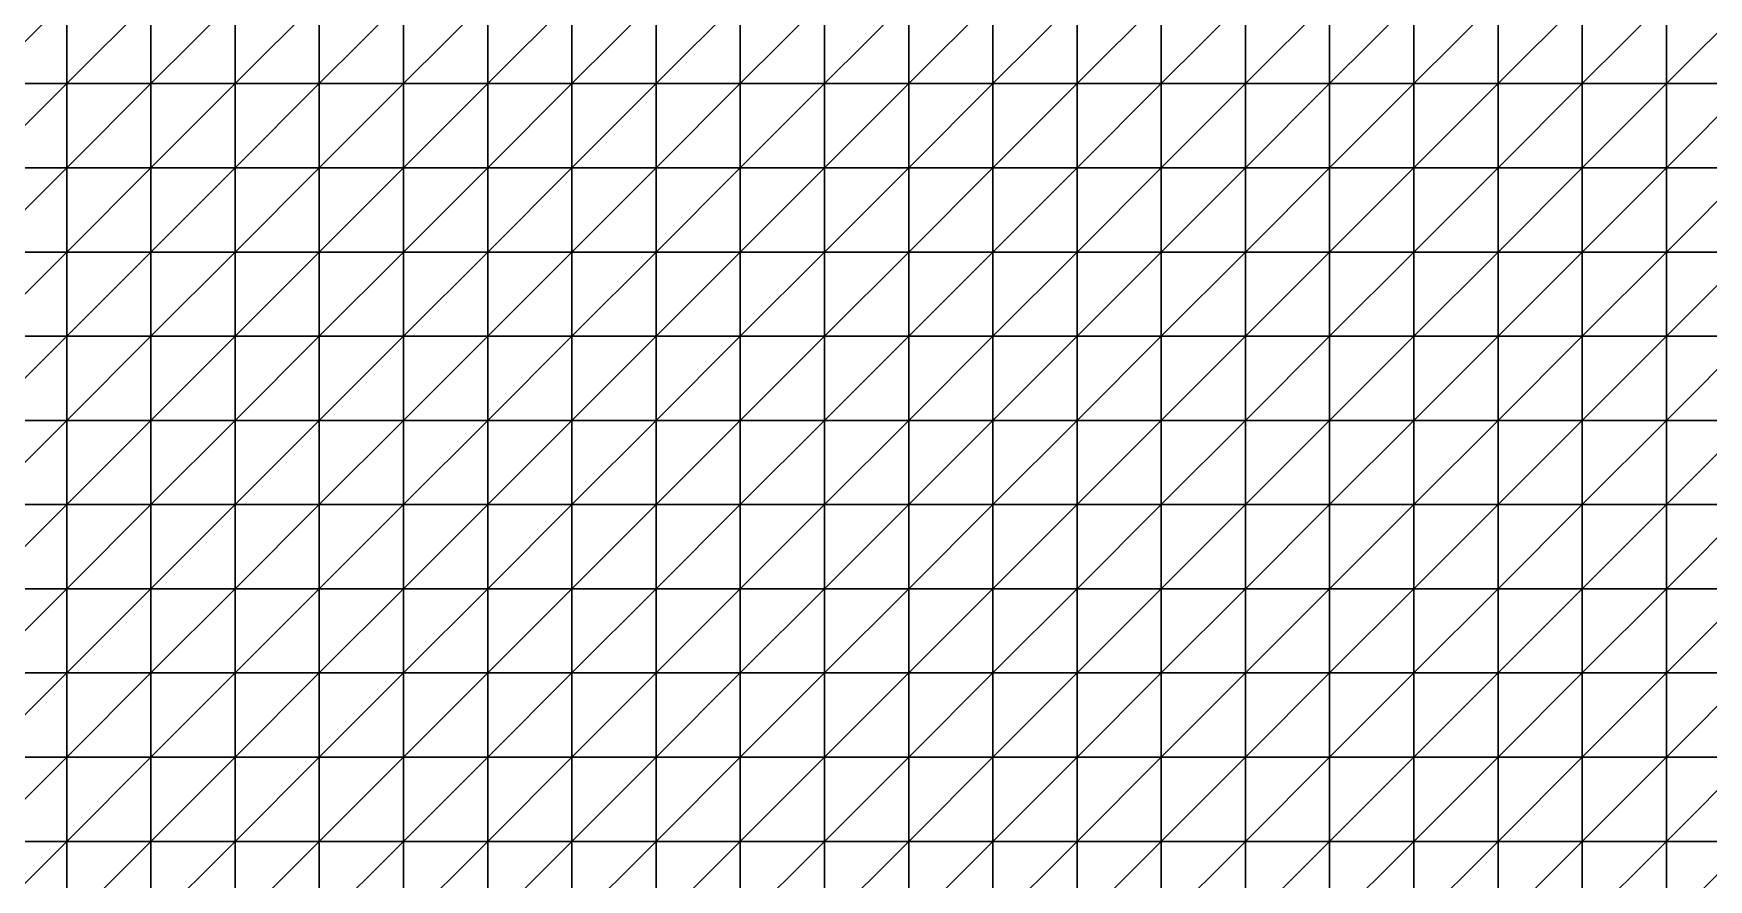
# Model space of a CAD drawing. Header units: metres. Extents: x 351000 to 353000, y 7455000 to 7457000.
# Drawn here: x 351490.1 to 351987.5, y 7456238.7 to 7456489.9 of the extents above; entities that cross this region are included whole.
import ezdxf

# ---------------------------------------------------------------- set-up
doc = ezdxf.new("R2010")
doc.units = ezdxf.units.M

msp = doc.modelspace()

# ---------------------------------------------------------------- linework, layer by layer
at = {"layer": 'BASE_OF_LEACHED_CAP_BOLC'}
for points in [[(351475, 7456475, 1206.34), (351500, 7456475, 1208.2), (351500, 7456500, 1207.63)], [(351475, 7456475, 1206.34), (351500, 7456500, 1207.63), (351475, 7456500, 1205.74)], [(351500, 7456475, 1208.2), (351525, 7456475, 1211.54), (351525, 7456500, 1210.84)], [(351500, 7456475, 1208.2), (351525, 7456500, 1210.84), (351500, 7456500, 1207.63)], [(351525, 7456475, 1211.54), (351550, 7456475, 1216.3), (351550, 7456500, 1215.37)], [(351525, 7456475, 1211.54), (351550, 7456500, 1215.37), (351525, 7456500, 1210.84)], [(351550, 7456475, 1216.3), (351575, 7456475, 1222.11), (351575, 7456500, 1220.93)], [(351550, 7456475, 1216.3), (351575, 7456500, 1220.93), (351550, 7456500, 1215.37)], [(351575, 7456475, 1222.11), (351600, 7456475, 1228.42), (351600, 7456500, 1227.02)], [(351575, 7456475, 1222.11), (351600, 7456500, 1227.02), (351575, 7456500, 1220.93)], [(351600, 7456475, 1228.42), (351625, 7456475, 1234.57), (351625, 7456500, 1233.08)], [(351600, 7456475, 1228.42), (351625, 7456500, 1233.08), (351600, 7456500, 1227.02)], [(351625, 7456475, 1234.57), (351650, 7456475, 1240.04), (351650, 7456500, 1238.59)], [(351625, 7456475, 1234.57), (351650, 7456500, 1238.59), (351625, 7456500, 1233.08)], [(351650, 7456475, 1240.04), (351675, 7456475, 1244.47), (351675, 7456500, 1243.2)], [(351650, 7456475, 1240.04), (351675, 7456500, 1243.2), (351650, 7456500, 1238.59)], [(351675, 7456475, 1244.47), (351700, 7456475, 1247.7), (351700, 7456500, 1246.73)], [(351675, 7456475, 1244.47), (351700, 7456500, 1246.73), (351675, 7456500, 1243.2)], [(351700, 7456475, 1247.7), (351725, 7456475, 1249.68), (351725, 7456500, 1249.12)], [(351700, 7456475, 1247.7), (351725, 7456500, 1249.12), (351700, 7456500, 1246.73)], [(351725, 7456475, 1249.68), (351750, 7456475, 1250.46), (351750, 7456500, 1250.43)], [(351725, 7456475, 1249.68), (351750, 7456500, 1250.43), (351725, 7456500, 1249.12)], [(351750, 7456475, 1250.46), (351775, 7456475, 1250.26), (351775, 7456500, 1250.81)], [(351750, 7456475, 1250.46), (351775, 7456500, 1250.81), (351750, 7456500, 1250.43)], [(351775, 7456475, 1250.26), (351800, 7456475, 1249.28), (351800, 7456500, 1250.45)], [(351775, 7456475, 1250.26), (351800, 7456500, 1250.45), (351775, 7456500, 1250.81)], [(351800, 7456475, 1249.28), (351825, 7456475, 1247.76), (351825, 7456500, 1249.53)], [(351800, 7456475, 1249.28), (351825, 7456500, 1249.53), (351800, 7456500, 1250.45)], [(351825, 7456475, 1247.76), (351850, 7456475, 1245.9), (351850, 7456500, 1248.23)], [(351825, 7456475, 1247.76), (351850, 7456500, 1248.23), (351825, 7456500, 1249.53)], [(351850, 7456475, 1245.9), (351875, 7456475, 1243.94), (351875, 7456500, 1246.74)], [(351850, 7456475, 1245.9), (351875, 7456500, 1246.74), (351850, 7456500, 1248.23)], [(351875, 7456475, 1243.94), (351900, 7456475, 1242.13), (351900, 7456500, 1245.29)], [(351875, 7456475, 1243.94), (351900, 7456500, 1245.29), (351875, 7456500, 1246.74)], [(351900, 7456475, 1242.13), (351925, 7456475, 1240.69), (351925, 7456500, 1244.05)], [(351900, 7456475, 1242.13), (351925, 7456500, 1244.05), (351900, 7456500, 1245.29)], [(351925, 7456475, 1240.69), (351950, 7456475, 1239.68), (351950, 7456500, 1243.13)], [(351925, 7456475, 1240.69), (351950, 7456500, 1243.13), (351925, 7456500, 1244.05)], [(351950, 7456475, 1239.68), (351975, 7456475, 1239), (351975, 7456500, 1242.46)], [(351950, 7456475, 1239.68), (351975, 7456500, 1242.46), (351950, 7456500, 1243.13)], [(351975, 7456475, 1239), (352000, 7456475, 1238.47), (352000, 7456500, 1241.88)], [(351975, 7456475, 1239), (352000, 7456500, 1241.88), (351975, 7456500, 1242.46)], [(351475, 7456450, 1206.77), (351500, 7456450, 1208.47), (351500, 7456475, 1208.2)], [(351475, 7456450, 1206.77), (351500, 7456475, 1208.2), (351475, 7456475, 1206.34)], [(351500, 7456450, 1208.47), (351525, 7456450, 1211.73), (351525, 7456475, 1211.54)], [(351500, 7456450, 1208.47), (351525, 7456475, 1211.54), (351500, 7456475, 1208.2)], [(351525, 7456450, 1211.73), (351550, 7456450, 1216.44), (351550, 7456475, 1216.3)], [(351525, 7456450, 1211.73), (351550, 7456475, 1216.3), (351525, 7456475, 1211.54)], [(351550, 7456450, 1216.44), (351575, 7456450, 1222.18), (351575, 7456475, 1222.11)], [(351550, 7456450, 1216.44), (351575, 7456475, 1222.11), (351550, 7456475, 1216.3)], [(351575, 7456450, 1222.18), (351600, 7456450, 1228.3), (351600, 7456475, 1228.42)], [(351575, 7456450, 1222.18), (351600, 7456475, 1228.42), (351575, 7456475, 1222.11)], [(351600, 7456450, 1228.3), (351625, 7456450, 1234.15), (351625, 7456475, 1234.57)], [(351600, 7456450, 1228.3), (351625, 7456475, 1234.57), (351600, 7456475, 1228.42)], [(351625, 7456450, 1234.15), (351650, 7456450, 1239.21), (351650, 7456475, 1240.04)], [(351625, 7456450, 1234.15), (351650, 7456475, 1240.04), (351625, 7456475, 1234.57)], [(351650, 7456450, 1239.21), (351675, 7456450, 1243.19), (351675, 7456475, 1244.47)], [(351650, 7456450, 1239.21), (351675, 7456475, 1244.47), (351650, 7456475, 1240.04)], [(351675, 7456450, 1243.19), (351700, 7456450, 1245.94), (351700, 7456475, 1247.7)], [(351675, 7456450, 1243.19), (351700, 7456475, 1247.7), (351675, 7456475, 1244.47)], [(351700, 7456450, 1245.94), (351725, 7456450, 1247.43), (351725, 7456475, 1249.68)], [(351700, 7456450, 1245.94), (351725, 7456475, 1249.68), (351700, 7456475, 1247.7)], [(351725, 7456450, 1247.43), (351750, 7456450, 1247.77), (351750, 7456475, 1250.46)], [(351725, 7456450, 1247.43), (351750, 7456475, 1250.46), (351725, 7456475, 1249.68)], [(351750, 7456450, 1247.77), (351775, 7456450, 1247.17), (351775, 7456475, 1250.26)], [(351750, 7456450, 1247.77), (351775, 7456475, 1250.26), (351750, 7456475, 1250.46)], [(351775, 7456450, 1247.17), (351800, 7456450, 1245.88), (351800, 7456475, 1249.28)], [(351775, 7456450, 1247.17), (351800, 7456475, 1249.28), (351775, 7456475, 1250.26)], [(351800, 7456450, 1245.88), (351825, 7456450, 1244.13), (351825, 7456475, 1247.76)], [(351800, 7456450, 1245.88), (351825, 7456475, 1247.76), (351800, 7456475, 1249.28)], [(351825, 7456450, 1244.13), (351850, 7456450, 1242.15), (351850, 7456475, 1245.9)], [(351825, 7456450, 1244.13), (351850, 7456475, 1245.9), (351825, 7456475, 1247.76)], [(351850, 7456450, 1242.15), (351875, 7456450, 1240.18), (351875, 7456475, 1243.94)], [(351850, 7456450, 1242.15), (351875, 7456475, 1243.94), (351850, 7456475, 1245.9)], [(351875, 7456450, 1240.18), (351900, 7456450, 1238.48), (351900, 7456475, 1242.13)], [(351875, 7456450, 1240.18), (351900, 7456475, 1242.13), (351875, 7456475, 1243.94)], [(351900, 7456450, 1238.48), (351925, 7456450, 1237.25), (351925, 7456475, 1240.69)], [(351900, 7456450, 1238.48), (351925, 7456475, 1240.69), (351900, 7456475, 1242.13)], [(351925, 7456450, 1237.25), (351950, 7456450, 1236.5), (351950, 7456475, 1239.68)], [(351925, 7456450, 1237.25), (351950, 7456475, 1239.68), (351925, 7456475, 1240.69)], [(351950, 7456450, 1236.5), (351975, 7456450, 1236.1), (351975, 7456475, 1239)], [(351950, 7456450, 1236.5), (351975, 7456475, 1239), (351950, 7456475, 1239.68)], [(351975, 7456450, 1236.1), (352000, 7456450, 1235.78), (352000, 7456475, 1238.47)], [(351975, 7456450, 1236.1), (352000, 7456475, 1238.47), (351975, 7456475, 1239)], [(351475, 7456425, 1206.68), (351500, 7456425, 1208.06), (351500, 7456450, 1208.47)], [(351475, 7456425, 1206.68), (351500, 7456450, 1208.47), (351475, 7456450, 1206.77)], [(351500, 7456425, 1208.06), (351525, 7456425, 1211.05), (351525, 7456450, 1211.73)], [(351500, 7456425, 1208.06), (351525, 7456450, 1211.73), (351500, 7456450, 1208.47)], [(351525, 7456425, 1211.05), (351550, 7456425, 1215.48), (351550, 7456450, 1216.44)], [(351525, 7456425, 1211.05), (351550, 7456450, 1216.44), (351525, 7456450, 1211.73)], [(351550, 7456425, 1215.48), (351575, 7456425, 1220.85), (351575, 7456450, 1222.18)], [(351550, 7456425, 1215.48), (351575, 7456450, 1222.18), (351550, 7456450, 1216.44)], [(351575, 7456425, 1220.85), (351600, 7456425, 1226.5), (351600, 7456450, 1228.3)], [(351575, 7456425, 1220.85), (351600, 7456450, 1228.3), (351575, 7456450, 1222.18)], [(351600, 7456425, 1226.5), (351625, 7456425, 1231.76), (351625, 7456450, 1234.15)], [(351600, 7456425, 1226.5), (351625, 7456450, 1234.15), (351600, 7456450, 1228.3)], [(351625, 7456425, 1231.76), (351650, 7456425, 1236.19), (351650, 7456450, 1239.21)], [(351625, 7456425, 1231.76), (351650, 7456450, 1239.21), (351625, 7456450, 1234.15)], [(351650, 7456425, 1236.19), (351675, 7456425, 1239.55), (351675, 7456450, 1243.19)], [(351650, 7456425, 1236.19), (351675, 7456450, 1243.19), (351650, 7456450, 1239.21)], [(351675, 7456425, 1239.55), (351700, 7456425, 1241.76), (351700, 7456450, 1245.94)], [(351675, 7456425, 1239.55), (351700, 7456450, 1245.94), (351675, 7456450, 1243.19)], [(351700, 7456425, 1241.76), (351725, 7456425, 1242.85), (351725, 7456450, 1247.43)], [(351700, 7456425, 1241.76), (351725, 7456450, 1247.43), (351700, 7456450, 1245.94)], [(351725, 7456425, 1242.85), (351750, 7456425, 1242.93), (351750, 7456450, 1247.77)], [(351725, 7456425, 1242.85), (351750, 7456450, 1247.77), (351725, 7456450, 1247.43)], [(351750, 7456425, 1242.93), (351775, 7456425, 1242.22), (351775, 7456450, 1247.17)], [(351750, 7456425, 1242.93), (351775, 7456450, 1247.17), (351750, 7456450, 1247.77)], [(351775, 7456425, 1242.22), (351800, 7456425, 1240.97), (351800, 7456450, 1245.88)], [(351775, 7456425, 1242.22), (351800, 7456450, 1245.88), (351775, 7456450, 1247.17)], [(351800, 7456425, 1240.97), (351825, 7456425, 1239.4), (351825, 7456450, 1244.13)], [(351800, 7456425, 1240.97), (351825, 7456450, 1244.13), (351800, 7456450, 1245.88)], [(351825, 7456425, 1239.4), (351850, 7456425, 1237.72), (351850, 7456450, 1242.15)], [(351825, 7456425, 1239.4), (351850, 7456450, 1242.15), (351825, 7456450, 1244.13)], [(351850, 7456425, 1237.72), (351875, 7456425, 1236.17), (351875, 7456450, 1240.18)], [(351850, 7456425, 1237.72), (351875, 7456450, 1240.18), (351850, 7456450, 1242.15)], [(351875, 7456425, 1236.17), (351900, 7456425, 1234.99), (351900, 7456450, 1238.48)], [(351875, 7456425, 1236.17), (351900, 7456450, 1238.48), (351875, 7456450, 1240.18)], [(351900, 7456425, 1234.99), (351925, 7456425, 1234.32), (351925, 7456450, 1237.25)], [(351900, 7456425, 1234.99), (351925, 7456450, 1237.25), (351900, 7456450, 1238.48)], [(351925, 7456425, 1234.32), (351950, 7456425, 1234.1), (351950, 7456450, 1236.5)], [(351925, 7456425, 1234.32), (351950, 7456450, 1236.5), (351925, 7456450, 1237.25)], [(351950, 7456425, 1234.1), (351975, 7456425, 1234.13), (351975, 7456450, 1236.1)], [(351950, 7456425, 1234.1), (351975, 7456450, 1236.1), (351950, 7456450, 1236.5)], [(351975, 7456425, 1234.13), (352000, 7456425, 1234.09), (352000, 7456450, 1235.78)], [(351975, 7456425, 1234.13), (352000, 7456450, 1235.78), (351975, 7456450, 1236.1)], [(351475, 7456400, 1205.63), (351500, 7456400, 1206.59), (351500, 7456425, 1208.06)], [(351475, 7456400, 1205.63), (351500, 7456425, 1208.06), (351475, 7456425, 1206.68)], [(351500, 7456400, 1206.59), (351525, 7456400, 1209.2), (351525, 7456425, 1211.05)], [(351500, 7456400, 1206.59), (351525, 7456425, 1211.05), (351500, 7456425, 1208.06)], [(351525, 7456400, 1209.2), (351550, 7456400, 1213.22), (351550, 7456425, 1215.48)], [(351525, 7456400, 1209.2), (351550, 7456425, 1215.48), (351525, 7456425, 1211.05)], [(351550, 7456400, 1213.22), (351575, 7456400, 1218.1), (351575, 7456425, 1220.85)], [(351550, 7456400, 1213.22), (351575, 7456425, 1220.85), (351550, 7456425, 1215.48)], [(351575, 7456400, 1218.1), (351600, 7456400, 1223.13), (351600, 7456425, 1226.5)], [(351575, 7456400, 1218.1), (351600, 7456425, 1226.5), (351575, 7456425, 1220.85)], [(351600, 7456400, 1223.13), (351625, 7456400, 1227.7), (351625, 7456425, 1231.76)], [(351600, 7456400, 1223.13), (351625, 7456425, 1231.76), (351600, 7456425, 1226.5)], [(351625, 7456400, 1227.7), (351650, 7456400, 1231.42), (351650, 7456425, 1236.19)], [(351625, 7456400, 1227.7), (351650, 7456425, 1236.19), (351625, 7456425, 1231.76)], [(351650, 7456400, 1231.42), (351675, 7456400, 1234.17), (351675, 7456425, 1239.55)], [(351650, 7456400, 1231.42), (351675, 7456425, 1239.55), (351650, 7456425, 1236.19)], [(351675, 7456400, 1234.17), (351700, 7456400, 1235.94), (351700, 7456425, 1241.76)], [(351675, 7456400, 1234.17), (351700, 7456425, 1241.76), (351675, 7456425, 1239.55)], [(351700, 7456400, 1235.94), (351725, 7456400, 1236.79), (351725, 7456425, 1242.85)], [(351700, 7456400, 1235.94), (351725, 7456425, 1242.85), (351700, 7456425, 1241.76)], [(351725, 7456400, 1236.79), (351750, 7456400, 1236.85), (351750, 7456425, 1242.93)], [(351725, 7456400, 1236.79), (351750, 7456425, 1242.93), (351725, 7456425, 1242.85)], [(351750, 7456400, 1236.85), (351775, 7456400, 1236.34), (351775, 7456425, 1242.22)], [(351750, 7456400, 1236.85), (351775, 7456425, 1242.22), (351750, 7456425, 1242.93)], [(351775, 7456400, 1236.34), (351800, 7456400, 1235.47), (351800, 7456425, 1240.97)], [(351775, 7456400, 1236.34), (351800, 7456425, 1240.97), (351775, 7456425, 1242.22)], [(351800, 7456400, 1235.47), (351825, 7456400, 1234.43), (351825, 7456425, 1239.4)], [(351800, 7456400, 1235.47), (351825, 7456425, 1239.4), (351800, 7456425, 1240.97)], [(351825, 7456400, 1234.43), (351850, 7456400, 1233.4), (351850, 7456425, 1237.72)], [(351825, 7456400, 1234.43), (351850, 7456425, 1237.72), (351825, 7456425, 1239.4)], [(351850, 7456400, 1233.4), (351875, 7456400, 1232.58), (351875, 7456425, 1236.17)], [(351850, 7456400, 1233.4), (351875, 7456425, 1236.17), (351850, 7456425, 1237.72)], [(351875, 7456400, 1232.58), (351900, 7456400, 1232.17), (351900, 7456425, 1234.99)], [(351875, 7456400, 1232.58), (351900, 7456425, 1234.99), (351875, 7456425, 1236.17)], [(351900, 7456400, 1232.17), (351925, 7456400, 1232.25), (351925, 7456425, 1234.32)], [(351900, 7456400, 1232.17), (351925, 7456425, 1234.32), (351900, 7456425, 1234.99)], [(351925, 7456400, 1232.25), (351950, 7456400, 1232.68), (351950, 7456425, 1234.1)], [(351925, 7456400, 1232.25), (351950, 7456425, 1234.1), (351925, 7456425, 1234.32)], [(351950, 7456400, 1232.68), (351975, 7456400, 1233.15), (351975, 7456425, 1234.13)], [(351950, 7456400, 1232.68), (351975, 7456425, 1234.13), (351950, 7456425, 1234.1)], [(351975, 7456400, 1233.15), (352000, 7456400, 1233.32), (352000, 7456425, 1234.09)], [(351975, 7456400, 1233.15), (352000, 7456425, 1234.09), (351975, 7456425, 1234.13)], [(351475, 7456375, 1203.27), (351500, 7456375, 1203.84), (351500, 7456400, 1206.59)], [(351475, 7456375, 1203.27), (351500, 7456400, 1206.59), (351475, 7456400, 1205.63)], [(351500, 7456375, 1203.84), (351525, 7456375, 1206.12), (351525, 7456400, 1209.2)], [(351500, 7456375, 1203.84), (351525, 7456400, 1209.2), (351500, 7456400, 1206.59)], [(351525, 7456375, 1206.12), (351550, 7456375, 1209.79), (351550, 7456400, 1213.22)], [(351525, 7456375, 1206.12), (351550, 7456400, 1213.22), (351525, 7456400, 1209.2)], [(351550, 7456375, 1209.79), (351575, 7456375, 1214.23), (351575, 7456400, 1218.1)], [(351550, 7456375, 1209.79), (351575, 7456400, 1218.1), (351550, 7456400, 1213.22)], [(351575, 7456375, 1214.23), (351600, 7456375, 1218.7), (351600, 7456400, 1223.13)], [(351575, 7456375, 1214.23), (351600, 7456400, 1223.13), (351575, 7456400, 1218.1)], [(351600, 7456375, 1218.7), (351625, 7456375, 1222.64), (351625, 7456400, 1227.7)], [(351600, 7456375, 1218.7), (351625, 7456400, 1227.7), (351600, 7456400, 1223.13)], [(351625, 7456375, 1222.64), (351650, 7456375, 1225.76), (351650, 7456400, 1231.42)], [(351625, 7456375, 1222.64), (351650, 7456400, 1231.42), (351625, 7456400, 1227.7)], [(351650, 7456375, 1225.76), (351675, 7456375, 1228.03), (351675, 7456400, 1234.17)], [(351650, 7456375, 1225.76), (351675, 7456400, 1234.17), (351650, 7456400, 1231.42)], [(351675, 7456375, 1228.03), (351700, 7456375, 1229.53), (351700, 7456400, 1235.94)], [(351675, 7456375, 1228.03), (351700, 7456400, 1235.94), (351675, 7456400, 1234.17)], [(351700, 7456375, 1229.53), (351725, 7456375, 1230.36), (351725, 7456400, 1236.79)], [(351700, 7456375, 1229.53), (351725, 7456400, 1236.79), (351700, 7456400, 1235.94)], [(351725, 7456375, 1230.36), (351750, 7456375, 1230.64), (351750, 7456400, 1236.85)], [(351725, 7456375, 1230.36), (351750, 7456400, 1236.85), (351725, 7456400, 1236.79)], [(351750, 7456375, 1230.64), (351775, 7456375, 1230.57), (351775, 7456400, 1236.34)], [(351750, 7456375, 1230.64), (351775, 7456400, 1236.34), (351750, 7456400, 1236.85)], [(351775, 7456375, 1230.57), (351800, 7456375, 1230.31), (351800, 7456400, 1235.47)], [(351775, 7456375, 1230.57), (351800, 7456400, 1235.47), (351775, 7456400, 1236.34)], [(351800, 7456375, 1230.31), (351825, 7456375, 1230.01), (351825, 7456400, 1234.43)], [(351800, 7456375, 1230.31), (351825, 7456400, 1234.43), (351800, 7456400, 1235.47)], [(351825, 7456375, 1230.01), (351850, 7456375, 1229.79), (351850, 7456400, 1233.4)], [(351825, 7456375, 1230.01), (351850, 7456400, 1233.4), (351825, 7456400, 1234.43)], [(351850, 7456375, 1229.79), (351875, 7456375, 1229.83), (351875, 7456400, 1232.58)], [(351850, 7456375, 1229.79), (351875, 7456400, 1232.58), (351850, 7456400, 1233.4)], [(351875, 7456375, 1229.83), (351900, 7456375, 1230.26), (351900, 7456400, 1232.17)], [(351875, 7456375, 1229.83), (351900, 7456400, 1232.17), (351875, 7456400, 1232.58)], [(351900, 7456375, 1230.26), (351925, 7456375, 1231.08), (351925, 7456400, 1232.25)], [(351900, 7456375, 1230.26), (351925, 7456400, 1232.25), (351900, 7456400, 1232.17)], [(351925, 7456375, 1231.08), (351950, 7456375, 1232.07), (351950, 7456400, 1232.68)], [(351925, 7456375, 1231.08), (351950, 7456400, 1232.68), (351925, 7456400, 1232.25)], [(351950, 7456375, 1232.07), (351975, 7456375, 1232.87), (351975, 7456400, 1233.15)], [(351950, 7456375, 1232.07), (351975, 7456400, 1233.15), (351950, 7456400, 1232.68)], [(351975, 7456375, 1232.87), (352000, 7456375, 1233.11), (352000, 7456400, 1233.32)], [(351975, 7456375, 1232.87), (352000, 7456400, 1233.32), (351975, 7456400, 1233.15)], [(351475, 7456350, 1199.52), (351500, 7456350, 1199.91), (351500, 7456375, 1203.84)], [(351475, 7456350, 1199.52), (351500, 7456375, 1203.84), (351475, 7456375, 1203.27)], [(351500, 7456350, 1199.91), (351525, 7456350, 1202.11), (351525, 7456375, 1206.12)], [(351500, 7456350, 1199.91), (351525, 7456375, 1206.12), (351500, 7456375, 1203.84)], [(351525, 7456350, 1202.11), (351550, 7456350, 1205.68), (351550, 7456375, 1209.79)], [(351525, 7456350, 1202.11), (351550, 7456375, 1209.79), (351525, 7456375, 1206.12)], [(351550, 7456350, 1205.68), (351575, 7456350, 1209.91), (351575, 7456375, 1214.23)], [(351550, 7456350, 1205.68), (351575, 7456375, 1214.23), (351550, 7456375, 1209.79)], [(351575, 7456350, 1209.91), (351600, 7456350, 1214.05), (351600, 7456375, 1218.7)], [(351575, 7456350, 1209.91), (351600, 7456375, 1218.7), (351575, 7456375, 1214.23)], [(351600, 7456350, 1214.05), (351625, 7456350, 1217.57), (351625, 7456375, 1222.64)], [(351600, 7456350, 1214.05), (351625, 7456375, 1222.64), (351600, 7456375, 1218.7)], [(351625, 7456350, 1217.57), (351650, 7456350, 1220.28), (351650, 7456375, 1225.76)], [(351625, 7456350, 1217.57), (351650, 7456375, 1225.76), (351625, 7456375, 1222.64)], [(351650, 7456350, 1220.28), (351675, 7456350, 1222.28), (351675, 7456375, 1228.03)], [(351650, 7456350, 1220.28), (351675, 7456375, 1228.03), (351650, 7456375, 1225.76)], [(351675, 7456350, 1222.28), (351700, 7456350, 1223.7), (351700, 7456375, 1229.53)], [(351675, 7456350, 1222.28), (351700, 7456375, 1229.53), (351675, 7456375, 1228.03)], [(351700, 7456350, 1223.7), (351725, 7456350, 1224.67), (351725, 7456375, 1230.36)], [(351700, 7456350, 1223.7), (351725, 7456375, 1230.36), (351700, 7456375, 1229.53)], [(351725, 7456350, 1224.67), (351750, 7456350, 1225.32), (351750, 7456375, 1230.64)], [(351725, 7456350, 1224.67), (351750, 7456375, 1230.64), (351725, 7456375, 1230.36)], [(351750, 7456350, 1225.32), (351775, 7456350, 1225.8), (351775, 7456375, 1230.57)], [(351750, 7456350, 1225.32), (351775, 7456375, 1230.57), (351750, 7456375, 1230.64)], [(351775, 7456350, 1225.8), (351800, 7456350, 1226.22), (351800, 7456375, 1230.31)], [(351775, 7456350, 1225.8), (351800, 7456375, 1230.31), (351775, 7456375, 1230.57)], [(351800, 7456350, 1226.22), (351825, 7456350, 1226.66), (351825, 7456375, 1230.01)], [(351800, 7456350, 1226.22), (351825, 7456375, 1230.01), (351800, 7456375, 1230.31)], [(351825, 7456350, 1226.66), (351850, 7456350, 1227.21), (351850, 7456375, 1229.79)], [(351825, 7456350, 1226.66), (351850, 7456375, 1229.79), (351825, 7456375, 1230.01)], [(351850, 7456350, 1227.21), (351875, 7456350, 1228), (351875, 7456375, 1229.83)], [(351850, 7456350, 1227.21), (351875, 7456375, 1229.83), (351850, 7456375, 1229.79)], [(351875, 7456350, 1228), (351900, 7456350, 1229.13), (351900, 7456375, 1230.26)], [(351875, 7456350, 1228), (351900, 7456375, 1230.26), (351875, 7456375, 1229.83)], [(351900, 7456350, 1229.13), (351925, 7456350, 1230.51), (351925, 7456375, 1231.08)], [(351900, 7456350, 1229.13), (351925, 7456375, 1231.08), (351900, 7456375, 1230.26)], [(351925, 7456350, 1230.51), (351950, 7456350, 1231.87), (351950, 7456375, 1232.07)], [(351925, 7456350, 1230.51), (351950, 7456375, 1232.07), (351925, 7456375, 1231.08)], [(351950, 7456350, 1231.87), (351975, 7456350, 1232.79), (351975, 7456375, 1232.87)], [(351950, 7456350, 1231.87), (351975, 7456375, 1232.87), (351950, 7456375, 1232.07)], [(351975, 7456350, 1232.79), (352000, 7456350, 1232.89), (352000, 7456375, 1233.11)], [(351975, 7456350, 1232.79), (352000, 7456375, 1233.11), (351975, 7456375, 1232.87)], [(351475, 7456325, 1194.7), (351500, 7456325, 1195.31), (351500, 7456350, 1199.91)], [(351475, 7456325, 1194.7), (351500, 7456350, 1199.91), (351475, 7456350, 1199.52)], [(351500, 7456325, 1195.31), (351525, 7456325, 1197.84), (351525, 7456350, 1202.11)], [(351500, 7456325, 1195.31), (351525, 7456350, 1202.11), (351500, 7456350, 1199.91)], [(351525, 7456325, 1197.84), (351550, 7456325, 1201.7), (351550, 7456350, 1205.68)], [(351525, 7456325, 1197.84), (351550, 7456350, 1205.68), (351525, 7456350, 1202.11)], [(351550, 7456325, 1201.7), (351575, 7456325, 1206.08), (351575, 7456350, 1209.91)], [(351550, 7456325, 1201.7), (351575, 7456350, 1209.91), (351550, 7456350, 1205.68)], [(351575, 7456325, 1206.08), (351600, 7456325, 1210.2), (351600, 7456350, 1214.05)], [(351575, 7456325, 1206.08), (351600, 7456350, 1214.05), (351575, 7456350, 1209.91)], [(351600, 7456325, 1210.2), (351625, 7456325, 1213.58), (351625, 7456350, 1217.57)], [(351600, 7456325, 1210.2), (351625, 7456350, 1217.57), (351600, 7456350, 1214.05)], [(351625, 7456325, 1213.58), (351650, 7456325, 1216.12), (351650, 7456350, 1220.28)], [(351625, 7456325, 1213.58), (351650, 7456350, 1220.28), (351625, 7456350, 1217.57)], [(351650, 7456325, 1216.12), (351675, 7456325, 1218), (351675, 7456350, 1222.28)], [(351650, 7456325, 1216.12), (351675, 7456350, 1222.28), (351650, 7456350, 1220.28)], [(351675, 7456325, 1218), (351700, 7456325, 1219.45), (351700, 7456350, 1223.7)], [(351675, 7456325, 1218), (351700, 7456350, 1223.7), (351675, 7456350, 1222.28)], [(351700, 7456325, 1219.45), (351725, 7456325, 1220.62), (351725, 7456350, 1224.67)], [(351700, 7456325, 1219.45), (351725, 7456350, 1224.67), (351700, 7456350, 1223.7)], [(351725, 7456325, 1220.62), (351750, 7456325, 1221.63), (351750, 7456350, 1225.32)], [(351725, 7456325, 1220.62), (351750, 7456350, 1225.32), (351725, 7456350, 1224.67)], [(351750, 7456325, 1221.63), (351775, 7456325, 1222.58), (351775, 7456350, 1225.8)], [(351750, 7456325, 1221.63), (351775, 7456350, 1225.8), (351750, 7456350, 1225.32)], [(351775, 7456325, 1222.58), (351800, 7456325, 1223.53), (351800, 7456350, 1226.22)], [(351775, 7456325, 1222.58), (351800, 7456350, 1226.22), (351775, 7456350, 1225.8)], [(351800, 7456325, 1223.53), (351825, 7456325, 1224.52), (351825, 7456350, 1226.66)], [(351800, 7456325, 1223.53), (351825, 7456350, 1226.66), (351800, 7456350, 1226.22)], [(351825, 7456325, 1224.52), (351850, 7456325, 1225.59), (351850, 7456350, 1227.21)], [(351825, 7456325, 1224.52), (351850, 7456350, 1227.21), (351825, 7456350, 1226.66)], [(351850, 7456325, 1225.59), (351875, 7456325, 1226.86), (351875, 7456350, 1228)], [(351850, 7456325, 1225.59), (351875, 7456350, 1228), (351850, 7456350, 1227.21)], [(351875, 7456325, 1226.86), (351900, 7456325, 1228.39), (351900, 7456350, 1229.13)], [(351875, 7456325, 1226.86), (351900, 7456350, 1229.13), (351875, 7456350, 1228)], [(351900, 7456325, 1228.39), (351925, 7456325, 1230.05), (351925, 7456350, 1230.51)], [(351900, 7456325, 1228.39), (351925, 7456350, 1230.51), (351900, 7456350, 1229.13)], [(351925, 7456325, 1230.05), (351950, 7456325, 1231.5), (351950, 7456350, 1231.87)], [(351925, 7456325, 1230.05), (351950, 7456350, 1231.87), (351925, 7456350, 1230.51)], [(351950, 7456325, 1231.5), (351975, 7456325, 1232.31), (351975, 7456350, 1232.79)], [(351950, 7456325, 1231.5), (351975, 7456350, 1232.79), (351950, 7456350, 1231.87)], [(351975, 7456325, 1232.31), (352000, 7456325, 1232.11), (352000, 7456350, 1232.89)], [(351975, 7456325, 1232.31), (352000, 7456350, 1232.89), (351975, 7456350, 1232.79)], [(351475, 7456300, 1189.5), (351500, 7456300, 1190.88), (351500, 7456325, 1195.31)], [(351475, 7456300, 1189.5), (351500, 7456325, 1195.31), (351475, 7456325, 1194.7)], [(351500, 7456300, 1190.88), (351525, 7456300, 1194.25), (351525, 7456325, 1197.84)], [(351500, 7456300, 1190.88), (351525, 7456325, 1197.84), (351500, 7456325, 1195.31)], [(351525, 7456300, 1194.25), (351550, 7456300, 1198.86), (351550, 7456325, 1201.7)], [(351525, 7456300, 1194.25), (351550, 7456325, 1201.7), (351525, 7456325, 1197.84)], [(351550, 7456300, 1198.86), (351575, 7456300, 1203.77), (351575, 7456325, 1206.08)], [(351550, 7456300, 1198.86), (351575, 7456325, 1206.08), (351550, 7456325, 1201.7)], [(351575, 7456300, 1203.77), (351600, 7456300, 1208.18), (351600, 7456325, 1210.2)], [(351575, 7456300, 1203.77), (351600, 7456325, 1210.2), (351575, 7456325, 1206.08)], [(351600, 7456300, 1208.18), (351625, 7456300, 1211.64), (351625, 7456325, 1213.58)], [(351600, 7456300, 1208.18), (351625, 7456325, 1213.58), (351600, 7456325, 1210.2)], [(351625, 7456300, 1211.64), (351650, 7456300, 1214.14), (351650, 7456325, 1216.12)], [(351625, 7456300, 1211.64), (351650, 7456325, 1216.12), (351625, 7456325, 1213.58)], [(351650, 7456300, 1214.14), (351675, 7456300, 1215.97), (351675, 7456325, 1218)], [(351650, 7456300, 1214.14), (351675, 7456325, 1218), (351650, 7456325, 1216.12)], [(351675, 7456300, 1215.97), (351700, 7456300, 1217.42), (351700, 7456325, 1219.45)], [(351675, 7456300, 1215.97), (351700, 7456325, 1219.45), (351675, 7456325, 1218)], [(351700, 7456300, 1217.42), (351725, 7456300, 1218.68), (351725, 7456325, 1220.62)], [(351700, 7456300, 1217.42), (351725, 7456325, 1220.62), (351700, 7456325, 1219.45)], [(351725, 7456300, 1218.68), (351750, 7456300, 1219.85), (351750, 7456325, 1221.63)], [(351725, 7456300, 1218.68), (351750, 7456325, 1221.63), (351725, 7456325, 1220.62)], [(351750, 7456300, 1219.85), (351775, 7456300, 1221.02), (351775, 7456325, 1222.58)], [(351750, 7456300, 1219.85), (351775, 7456325, 1222.58), (351750, 7456325, 1221.63)], [(351775, 7456300, 1221.02), (351800, 7456300, 1222.19), (351800, 7456325, 1223.53)], [(351775, 7456300, 1221.02), (351800, 7456325, 1223.53), (351775, 7456325, 1222.58)], [(351800, 7456300, 1222.19), (351825, 7456300, 1223.36), (351825, 7456325, 1224.52)], [(351800, 7456300, 1222.19), (351825, 7456325, 1224.52), (351800, 7456325, 1223.53)], [(351825, 7456300, 1223.36), (351850, 7456300, 1224.59), (351850, 7456325, 1225.59)], [(351825, 7456300, 1223.36), (351850, 7456325, 1225.59), (351825, 7456325, 1224.52)], [(351850, 7456300, 1224.59), (351875, 7456300, 1225.96), (351875, 7456325, 1226.86)], [(351850, 7456300, 1224.59), (351875, 7456325, 1226.86), (351850, 7456325, 1225.59)], [(351875, 7456300, 1225.96), (351900, 7456300, 1227.53), (351900, 7456325, 1228.39)], [(351875, 7456300, 1225.96), (351900, 7456325, 1228.39), (351875, 7456325, 1226.86)], [(351900, 7456300, 1227.53), (351925, 7456300, 1229.15), (351925, 7456325, 1230.05)], [(351900, 7456300, 1227.53), (351925, 7456325, 1230.05), (351900, 7456325, 1228.39)], [(351925, 7456300, 1229.15), (351950, 7456300, 1230.45), (351950, 7456325, 1231.5)], [(351925, 7456300, 1229.15), (351950, 7456325, 1231.5), (351925, 7456325, 1230.05)], [(351950, 7456300, 1230.45), (351975, 7456300, 1231), (351975, 7456325, 1232.31)], [(351950, 7456300, 1230.45), (351975, 7456325, 1232.31), (351950, 7456325, 1231.5)], [(351975, 7456300, 1231), (352000, 7456300, 1230.42), (352000, 7456325, 1232.11)], [(351975, 7456300, 1231), (352000, 7456325, 1232.11), (351975, 7456325, 1232.31)], [(351475, 7456275, 1184.92), (351500, 7456275, 1187.65), (351500, 7456300, 1190.88)], [(351475, 7456275, 1184.92), (351500, 7456300, 1190.88), (351475, 7456300, 1189.5)], [(351500, 7456275, 1187.65), (351525, 7456275, 1192.37), (351525, 7456300, 1194.25)], [(351500, 7456275, 1187.65), (351525, 7456300, 1194.25), (351500, 7456300, 1190.88)], [(351525, 7456275, 1192.37), (351550, 7456275, 1198.11), (351550, 7456300, 1198.86)], [(351525, 7456275, 1192.37), (351550, 7456300, 1198.86), (351525, 7456300, 1194.25)], [(351550, 7456275, 1198.11), (351575, 7456275, 1203.85), (351575, 7456300, 1203.77)], [(351550, 7456275, 1198.11), (351575, 7456300, 1203.77), (351550, 7456300, 1198.86)], [(351575, 7456275, 1203.85), (351600, 7456275, 1208.73), (351600, 7456300, 1208.18)], [(351575, 7456275, 1203.85), (351600, 7456300, 1208.18), (351575, 7456300, 1203.77)], [(351600, 7456275, 1208.73), (351625, 7456275, 1212.36), (351625, 7456300, 1211.64)], [(351600, 7456275, 1208.73), (351625, 7456300, 1211.64), (351600, 7456300, 1208.18)], [(351625, 7456275, 1212.36), (351650, 7456275, 1214.82), (351650, 7456300, 1214.14)], [(351625, 7456275, 1212.36), (351650, 7456300, 1214.14), (351625, 7456300, 1211.64)], [(351650, 7456275, 1214.82), (351675, 7456275, 1216.49), (351675, 7456300, 1215.97)], [(351650, 7456275, 1214.82), (351675, 7456300, 1215.97), (351650, 7456300, 1214.14)], [(351675, 7456275, 1216.49), (351700, 7456275, 1217.74), (351700, 7456300, 1217.42)], [(351675, 7456275, 1216.49), (351700, 7456300, 1217.42), (351675, 7456300, 1215.97)], [(351700, 7456275, 1217.74), (351725, 7456275, 1218.8), (351725, 7456300, 1218.68)], [(351700, 7456275, 1217.74), (351725, 7456300, 1218.68), (351700, 7456300, 1217.42)], [(351725, 7456275, 1218.8), (351750, 7456275, 1219.8), (351750, 7456300, 1219.85)], [(351725, 7456275, 1218.8), (351750, 7456300, 1219.85), (351725, 7456300, 1218.68)], [(351750, 7456275, 1219.8), (351775, 7456275, 1220.79), (351775, 7456300, 1221.02)], [(351750, 7456275, 1219.8), (351775, 7456300, 1221.02), (351750, 7456300, 1219.85)], [(351775, 7456275, 1220.79), (351800, 7456275, 1221.77), (351800, 7456300, 1222.19)], [(351775, 7456275, 1220.79), (351800, 7456300, 1222.19), (351775, 7456300, 1221.02)], [(351800, 7456275, 1221.77), (351825, 7456275, 1222.71), (351825, 7456300, 1223.36)], [(351800, 7456275, 1221.77), (351825, 7456300, 1223.36), (351800, 7456300, 1222.19)], [(351825, 7456275, 1222.71), (351850, 7456275, 1223.68), (351850, 7456300, 1224.59)], [(351825, 7456275, 1222.71), (351850, 7456300, 1224.59), (351825, 7456300, 1223.36)], [(351850, 7456275, 1223.68), (351875, 7456275, 1224.79), (351875, 7456300, 1225.96)], [(351850, 7456275, 1223.68), (351875, 7456300, 1225.96), (351850, 7456300, 1224.59)], [(351875, 7456275, 1224.79), (351900, 7456275, 1226.1), (351900, 7456300, 1227.53)], [(351875, 7456275, 1224.79), (351900, 7456300, 1227.53), (351875, 7456300, 1225.96)], [(351900, 7456275, 1226.1), (351925, 7456275, 1227.45), (351925, 7456300, 1229.15)], [(351900, 7456275, 1226.1), (351925, 7456300, 1229.15), (351900, 7456300, 1227.53)], [(351925, 7456275, 1227.45), (351950, 7456275, 1228.46), (351950, 7456300, 1230.45)], [(351925, 7456275, 1227.45), (351950, 7456300, 1230.45), (351925, 7456300, 1229.15)], [(351950, 7456275, 1228.46), (351975, 7456275, 1228.69), (351975, 7456300, 1231)], [(351950, 7456275, 1228.46), (351975, 7456300, 1231), (351950, 7456300, 1230.45)], [(351975, 7456275, 1228.69), (352000, 7456275, 1227.78), (352000, 7456300, 1230.42)], [(351975, 7456275, 1228.69), (352000, 7456300, 1230.42), (351975, 7456300, 1231)], [(351475, 7456250, 1182.07), (351500, 7456250, 1186.63), (351500, 7456275, 1187.65)], [(351475, 7456250, 1182.07), (351500, 7456275, 1187.65), (351475, 7456275, 1184.92)], [(351500, 7456250, 1186.63), (351525, 7456250, 1193.05), (351525, 7456275, 1192.37)], [(351500, 7456250, 1186.63), (351525, 7456275, 1192.37), (351500, 7456275, 1187.65)], [(351525, 7456250, 1193.05), (351550, 7456250, 1200.14), (351550, 7456275, 1198.11)], [(351525, 7456250, 1193.05), (351550, 7456275, 1198.11), (351525, 7456275, 1192.37)], [(351550, 7456250, 1200.14), (351575, 7456250, 1206.79), (351575, 7456275, 1203.85)], [(351550, 7456250, 1200.14), (351575, 7456275, 1203.85), (351550, 7456275, 1198.11)], [(351575, 7456250, 1206.79), (351600, 7456250, 1212.13), (351600, 7456275, 1208.73)], [(351575, 7456250, 1206.79), (351600, 7456275, 1208.73), (351575, 7456275, 1203.85)], [(351600, 7456250, 1212.13), (351625, 7456250, 1215.82), (351625, 7456275, 1212.36)], [(351600, 7456250, 1212.13), (351625, 7456275, 1212.36), (351600, 7456275, 1208.73)], [(351625, 7456250, 1215.82), (351650, 7456250, 1218.05), (351650, 7456275, 1214.82)], [(351625, 7456250, 1215.82), (351650, 7456275, 1214.82), (351625, 7456275, 1212.36)], [(351650, 7456250, 1218.05), (351675, 7456250, 1219.29), (351675, 7456275, 1216.49)], [(351650, 7456250, 1218.05), (351675, 7456275, 1216.49), (351650, 7456275, 1214.82)], [(351675, 7456250, 1219.29), (351700, 7456250, 1219.99), (351700, 7456275, 1217.74)], [(351675, 7456250, 1219.29), (351700, 7456275, 1217.74), (351675, 7456275, 1216.49)], [(351700, 7456250, 1219.99), (351725, 7456250, 1220.47), (351725, 7456275, 1218.8)], [(351700, 7456250, 1219.99), (351725, 7456275, 1218.8), (351700, 7456275, 1217.74)], [(351725, 7456250, 1220.47), (351750, 7456250, 1220.89), (351750, 7456275, 1219.8)], [(351725, 7456250, 1220.47), (351750, 7456275, 1219.8), (351725, 7456275, 1218.8)], [(351750, 7456250, 1220.89), (351775, 7456250, 1221.29), (351775, 7456275, 1220.79)], [(351750, 7456250, 1220.89), (351775, 7456275, 1220.79), (351750, 7456275, 1219.8)], [(351775, 7456250, 1221.29), (351800, 7456250, 1221.67), (351800, 7456275, 1221.77)], [(351775, 7456250, 1221.29), (351800, 7456275, 1221.77), (351775, 7456275, 1220.79)], [(351800, 7456250, 1221.67), (351825, 7456250, 1222.01), (351825, 7456275, 1222.71)], [(351800, 7456250, 1221.67), (351825, 7456275, 1222.71), (351800, 7456275, 1221.77)], [(351825, 7456250, 1222.01), (351850, 7456250, 1222.41), (351850, 7456275, 1223.68)], [(351825, 7456250, 1222.01), (351850, 7456275, 1223.68), (351825, 7456275, 1222.71)], [(351850, 7456250, 1222.41), (351875, 7456250, 1223.02), (351875, 7456275, 1224.79)], [(351850, 7456250, 1222.41), (351875, 7456275, 1224.79), (351850, 7456275, 1223.68)], [(351875, 7456250, 1223.02), (351900, 7456250, 1223.9), (351900, 7456275, 1226.1)], [(351875, 7456250, 1223.02), (351900, 7456275, 1226.1), (351875, 7456275, 1224.79)], [(351900, 7456250, 1223.9), (351925, 7456250, 1224.89), (351925, 7456275, 1227.45)], [(351900, 7456250, 1223.9), (351925, 7456275, 1227.45), (351900, 7456275, 1226.1)], [(351925, 7456250, 1224.89), (351950, 7456250, 1225.61), (351950, 7456275, 1228.46)], [(351925, 7456250, 1224.89), (351950, 7456275, 1228.46), (351925, 7456275, 1227.45)], [(351950, 7456250, 1225.61), (351975, 7456250, 1225.59), (351975, 7456275, 1228.69)], [(351950, 7456250, 1225.61), (351975, 7456275, 1228.69), (351950, 7456275, 1228.46)], [(351975, 7456250, 1225.59), (352000, 7456250, 1224.49), (352000, 7456275, 1227.78)], [(351975, 7456250, 1225.59), (352000, 7456275, 1227.78), (351975, 7456275, 1228.69)], [(351475, 7456225, 1181.84), (351500, 7456225, 1188.52), (351500, 7456250, 1186.63)], [(351475, 7456225, 1181.84), (351500, 7456250, 1186.63), (351475, 7456250, 1182.07)], [(351500, 7456225, 1188.52), (351525, 7456225, 1196.72), (351525, 7456250, 1193.05)], [(351500, 7456225, 1188.52), (351525, 7456250, 1193.05), (351500, 7456250, 1186.63)], [(351525, 7456225, 1196.72), (351550, 7456225, 1205.14), (351550, 7456250, 1200.14)], [(351525, 7456225, 1196.72), (351550, 7456250, 1200.14), (351525, 7456250, 1193.05)], [(351550, 7456225, 1205.14), (351575, 7456225, 1212.56), (351575, 7456250, 1206.79)], [(351550, 7456225, 1205.14), (351575, 7456250, 1206.79), (351550, 7456250, 1200.14)], [(351575, 7456225, 1212.56), (351600, 7456225, 1218.12), (351600, 7456250, 1212.13)], [(351575, 7456225, 1212.56), (351600, 7456250, 1212.13), (351575, 7456250, 1206.79)], [(351600, 7456225, 1218.12), (351625, 7456225, 1221.57), (351625, 7456250, 1215.82)], [(351600, 7456225, 1218.12), (351625, 7456250, 1215.82), (351600, 7456250, 1212.13)], [(351625, 7456225, 1221.57), (351650, 7456225, 1223.21), (351650, 7456250, 1218.05)], [(351625, 7456225, 1221.57), (351650, 7456250, 1218.05), (351625, 7456250, 1215.82)], [(351650, 7456225, 1223.21), (351675, 7456225, 1223.63), (351675, 7456250, 1219.29)], [(351650, 7456225, 1223.21), (351675, 7456250, 1219.29), (351650, 7456250, 1218.05)], [(351675, 7456225, 1223.63), (351700, 7456225, 1223.39), (351700, 7456250, 1219.99)], [(351675, 7456225, 1223.63), (351700, 7456250, 1219.99), (351675, 7456250, 1219.29)], [(351700, 7456225, 1223.39), (351725, 7456225, 1222.89), (351725, 7456250, 1220.47)], [(351700, 7456225, 1223.39), (351725, 7456250, 1220.47), (351700, 7456250, 1219.99)], [(351725, 7456225, 1222.89), (351750, 7456225, 1222.34), (351750, 7456250, 1220.89)], [(351725, 7456225, 1222.89), (351750, 7456250, 1220.89), (351725, 7456250, 1220.47)], [(351750, 7456225, 1222.34), (351775, 7456225, 1221.81), (351775, 7456250, 1221.29)], [(351750, 7456225, 1222.34), (351775, 7456250, 1221.29), (351750, 7456250, 1220.89)], [(351775, 7456225, 1221.81), (351800, 7456225, 1221.29), (351800, 7456250, 1221.67)], [(351775, 7456225, 1221.81), (351800, 7456250, 1221.67), (351775, 7456250, 1221.29)], [(351800, 7456225, 1221.29), (351825, 7456225, 1220.81), (351825, 7456250, 1222.01)], [(351800, 7456225, 1221.29), (351825, 7456250, 1222.01), (351800, 7456250, 1221.67)], [(351825, 7456225, 1220.81), (351850, 7456225, 1220.5), (351850, 7456250, 1222.41)], [(351825, 7456225, 1220.81), (351850, 7456250, 1222.41), (351825, 7456250, 1222.01)], [(351850, 7456225, 1220.5), (351875, 7456225, 1220.55), (351875, 7456250, 1223.02)], [(351850, 7456225, 1220.5), (351875, 7456250, 1223.02), (351850, 7456250, 1222.41)], [(351875, 7456225, 1220.55), (351900, 7456225, 1221.03), (351900, 7456250, 1223.9)], [(351875, 7456225, 1220.55), (351900, 7456250, 1223.9), (351875, 7456250, 1223.02)], [(351900, 7456225, 1221.03), (351925, 7456225, 1221.75), (351925, 7456250, 1224.89)], [(351900, 7456225, 1221.03), (351925, 7456250, 1224.89), (351900, 7456250, 1223.9)], [(351925, 7456225, 1221.75), (351950, 7456225, 1222.3), (351950, 7456250, 1225.61)], [(351925, 7456225, 1221.75), (351950, 7456250, 1225.61), (351925, 7456250, 1224.89)], [(351950, 7456225, 1222.3), (351975, 7456225, 1222.22), (351975, 7456250, 1225.59)], [(351950, 7456225, 1222.3), (351975, 7456250, 1225.59), (351950, 7456250, 1225.61)], [(351975, 7456225, 1222.22), (352000, 7456225, 1221.13), (352000, 7456250, 1224.49)], [(351975, 7456225, 1222.22), (352000, 7456250, 1224.49), (351975, 7456250, 1225.59)]]:
    msp.add_3dface(points, dxfattribs=at)

doc.saveas('drawing.dxf')
